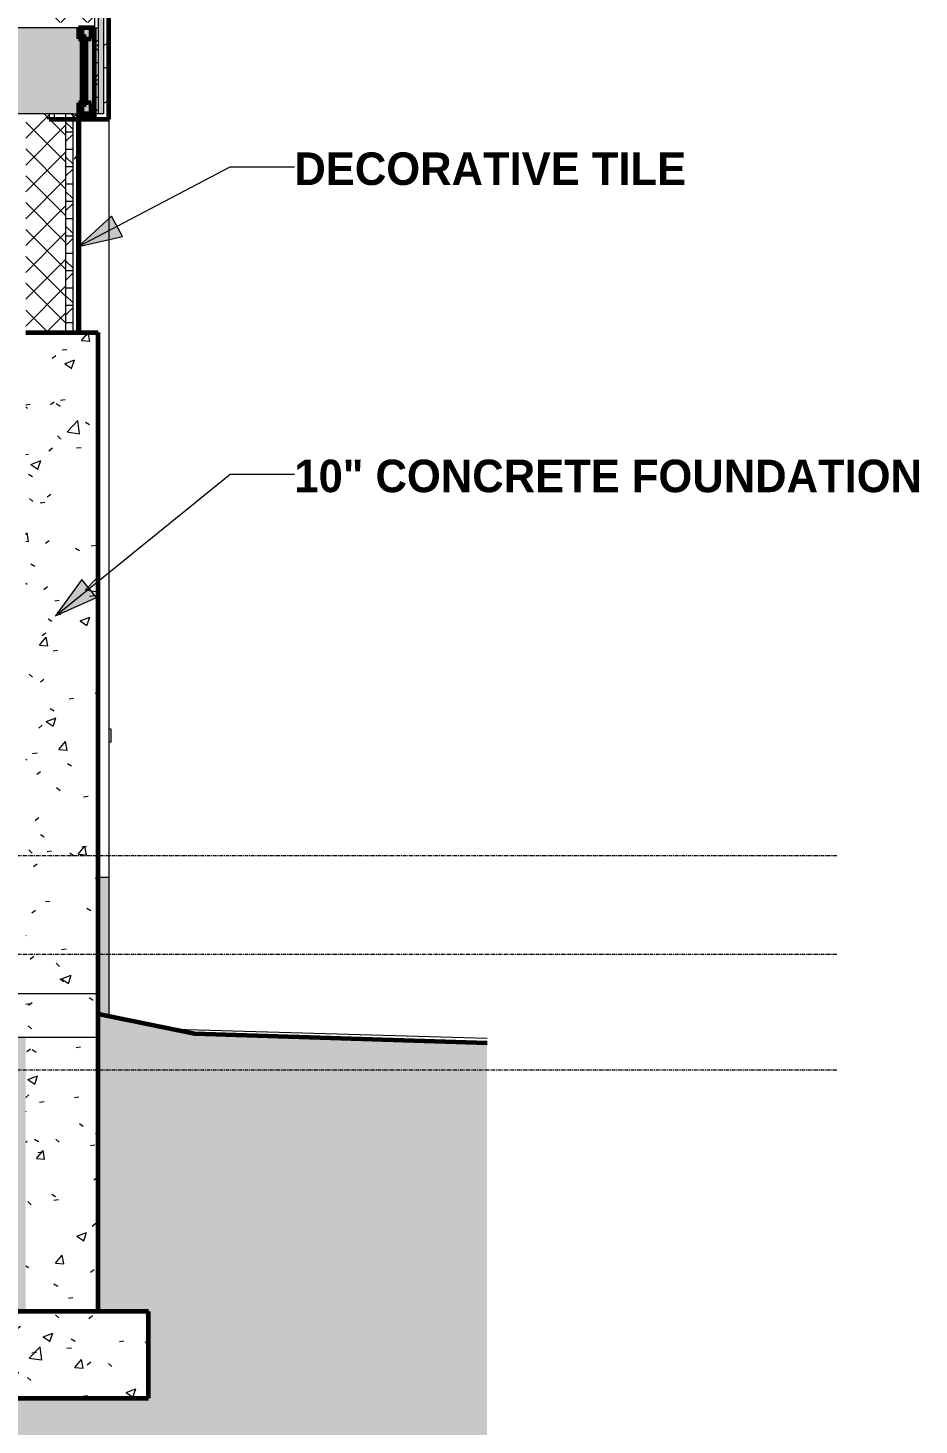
# Model space of a CAD drawing. Header units: inches. Extents: x 8252 to 9002, y -226 to 478.
# Drawn here: x 8866.9 to 8990.1, y -46.7 to 146.5 of the extents above; entities that cross this region are included whole.
import ezdxf

# ---------------------------------------------------------------- set-up
doc = ezdxf.new("R2010")
doc.units = ezdxf.units.IN
doc.header["$MEASUREMENT"] = 0
doc.linetypes.add('Grid Line 1_2_', pattern=[0.875, 0.5, -0.125, 0.125, -0.125])
for name, color, linetype, lineweight in [('A-CLNG', 13, 'Continuous', 18), ('A-CLNG-1', 13, 'Continuous', 60), ('A-CLNG-PATT-1', 13, 'Continuous', 9), ('A-FLOR-1', 192, 'Continuous', 60), ('A-FLOR-LEVL-1', 51, 'Grid Line 1_2_', 9), ('A-FLOR-MCUT', 51, 'Continuous', 18), ('A-FLOR-PATT-1', 8, 'Continuous', 9), ('A-GLAZ', 151, 'Continuous', 18), ('A-GLAZ-1', 151, 'Continuous', 9), ('A-WALL', 113, 'Continuous', 18), ('A-WALL-PATT-1', 111, 'Continuous', 9), ('C-BLDG-PADS-1', 91, 'Continuous', 18), ('C-TOPO', 7, 'Continuous', 9), ('C-TOPO-1', 7, 'Continuous', 60), ('G-ANNO-TEXT', 231, 'Continuous', 9), ('I-WALL', 2, 'Continuous', 18), ('I-WALL-1', 2, 'Continuous', 60), ('S-BEAM', 12, 'Continuous', 9), ('S-BEAM-1', 12, 'Continuous', 60), ('S-FNDN', 32, 'Continuous', 18), ('S-FNDN-1', 32, 'Continuous', 60), ('S-FNDN-2', 32, 'Continuous', 9)]:
    doc.layers.add(name, color=color, linetype=linetype, lineweight=lineweight)
doc.styles.add('Century Gothic_B', font='GOTHICB.TTF', dxfattribs={"height": 4.5})
pattern_1 = [(45, (8626.379, 124.937), (-1.856155, 1.856155), []), (135, (8626.379, 124.937), (-1.856155, -1.856155), [])]
pattern_2 = [(0, (8626.379, 124.937), (0, 2.399), []), (315, (8626.379, 124.937), (2.398506, 0), [3.393, -3.393]), (45, (8626.379, 124.937), (2.398506, 0), [3.393, -3.393])]
pattern_3 = [(216.87, (8629.577, 132.934), (23.989771, 15.993643), [3.998, -35.986]), (206.565, (8634.376, 130.535), (-7.99708, -7.99662), [8.941, -8.941]), (198.435, (8634.376, 126.537), (-15.993845, -7.997098), [5.058, -20.23])]
pattern_4 = [(50, (8626.379, 124.937), (13.77135, -1.20496), [1.44, -15.84]), (355, (8626.379, 124.937), (-2.6644, 14.4422), [1.152, -12.672]), (100.451, (8627.526, 124.837), (11.1071, 13.23737), [1.224, -13.462]), (46.184, (8626.379, 128.777), (20.4913, -3.17785), [2.16, -23.76]), (96.636, (8628.086, 128.513), (17.9459, 18.7032), [1.836, -20.193]), (351.184, (8626.38, 128.777), (17.9454, 18.7026), [1.728, -19.008]), (21, (8628.299, 127.817), (11.4605, -7.73037), [1.44, -15.84]), (326, (8628.299, 127.817), (4.67135, 13.92315), [1.152, -12.672]), (71.451, (8629.254, 127.173), (16.13207, 6.19284), [1.224, -13.462]), (37.5, (8626.379, 124.937), (0.23312, 6.39175), [0.634, -11.885, 0.634, -12.23, -12.72]), (37.5, (8626.379, 124.937), (0.23312, 6.39175), [-25.382, 0.634, -12.086]), (7.5, (8626.379, 124.937), (5.05073, 7.57304), [0.634, -6.701, 0.634, -11.597, -4.848]), (7.5, (8626.379, 124.937), (5.05073, 7.57304), [-19.565, 0.634, -4.214]), (327.5, (8622.097, 124.937), (10.24958, -0.43289), [0.634, -4.166, 0.634, -14.342, -19.872]), (327.5, (8622.097, 124.937), (10.24958, -0.43289), [-19.776, 0.634, -19.238]), (317.5, (8620.177, 124.937), (11.1974, 1.92214), [0.634, -5.606, 0.634, -9.312, -14.112]), (317.5, (8620.177, 124.937), (11.1974, 1.92214), [-16.186, 0.634, -13.478])]

# ---------------------------------------------------------------- blocks, each defined once
blk = doc.blocks.new('Plywood Web Joist - 11 7_8_ TJI110 _ 16_ O_C_-1941013-Section 18')
at = {"layer": 'S-BEAM-1'}
for p, q in [((8873.88, 146.5), (8873.88, 145)), ((8875.63, 146.5), (8873.88, 146.5)), ((8873.88, 145), (8874.57, 145)), ((8874.57, 145), (8874.57, 145.25)), ((8874.57, 145.25), (8874.94, 145.25)), ((8874.57, 145.25), (8874.57, 135.9)), ((8874.94, 145.25), (8874.57, 145.25)), ((8874.94, 145.25), (8874.94, 145)), ((8874.94, 135.9), (8874.94, 145.25)), ((8874.94, 145), (8875.63, 145)), ((8875.63, 145), (8875.63, 146.5)), ((8874.57, 136.12), (8873.88, 136.12)), ((8873.88, 136.12), (8873.88, 134.62)), ((8874.57, 135.9), (8874.57, 136.12)), ((8874.94, 135.9), (8874.57, 135.9)), ((8874.57, 135.9), (8874.94, 135.9)), ((8875.63, 136.12), (8874.94, 136.12)), ((8874.94, 136.12), (8874.94, 135.9)), ((8875.63, 134.62), (8875.63, 136.12)), ((8873.88, 134.62), (8875.63, 134.62))]:
    blk.add_line(p, q, dxfattribs=at)
blk = doc.blocks.new('LVL-Laminated Veneer Lumber - 1 3_4_x11 7_8_ LVL-1952806-Section 18')
at = {"layer": 'S-BEAM-1'}
for p, q in [((8876.07, 146.5), (8874.32, 146.5)), ((8874.32, 146.5), (8874.32, 134.62)), ((8876.07, 134.62), (8876.07, 146.5)), ((8874.32, 134.62), (8876.07, 134.62))]:
    blk.add_line(p, q, dxfattribs=at)
blk = doc.blocks.new('Window-Casement-Andersen-A_Series - 35-1_4_ x 35-1_4_-2097275-Section 18')
at = {"layer": 'A-GLAZ-1'}
for p, q in [((8878.38, 49.5), (8878.07, 49.56)), ((8878.38, 47.75), (8878.38, 49.5)), ((8878.07, 47.75), (8878.38, 47.75))]:
    blk.add_line(p, q, dxfattribs=at)

msp = doc.modelspace()

# ---------------------------------------------------------------- hatches: boundary and pattern name
at = {"layer": 'A-CLNG-PATT-1'}
h = msp.add_hatch(dxfattribs=at)
h.set_pattern_fill('FP_4', color=256, style=0, pattern_type=2)
h.set_pattern_definition(pattern_3)
h.paths.add_polyline_path([(8878.07, 133.87), (8878.07, 134.62), (8876, 134.6), (8873.94, 134), (8873.94, 133.87), (8877.32, 133.87)], flags=0)
h.paths.add_polyline_path([(8632.58, 133.87), (8695.19, 133.87), (8695.19, 134.62), (8621.13, 134.62), (8621.13, 133.87), (8630.01, 133.87)], flags=0)
at = {"layer": 'A-FLOR-PATT-1'}
h = msp.add_hatch(dxfattribs=at)
h.set_pattern_fill('FP_7', color=256, style=0, pattern_type=2)
h.set_pattern_definition([(161.57, (8626.619, 125.177), (-1.9204512, 0.0001504), [0, -13.661, 1.517, 0]), (18.43, (8626.139, 125.177), (-1.9204512, -0.0001504), [0, -13.661, 1.517, 0]), (108.43, (8626.619, 125.177), (0.9599691, -4.8007366), [4.553, -10.625]), (71.57, (8626.139, 125.177), (0.9599691, 4.8007366), [4.553, -10.625])])
h.paths.add_polyline_path([(8876, 134.62), (8876.07, 134.62), (8876.07, 146.5), (8622.63, 146.5), (8622.63, 134.62), (8874.82, 134.62)], flags=0)
at = {"layer": 'A-WALL'}
msp.add_hatch(color=256, dxfattribs=at).paths.add_polyline_path([(8878.07, 9.83), (8878.07, 29), (8876.57, 29), (8876.57, 10.13)], flags=0)
at = {"layer": 'A-WALL-PATT-1'}
h = msp.add_hatch(dxfattribs=at)
h.set_pattern_fill('FP_4', color=256, style=0, pattern_type=2)
h.set_pattern_definition(pattern_3)
h.paths.add_polyline_path([(8878.07, 134.62), (8878.07, 265.89), (8877.32, 266.64), (8877.32, 134.62)], flags=0)
h = msp.add_hatch(dxfattribs=at)
h.set_pattern_fill('FP_2', color=256, style=0, pattern_type=2)
h.set_pattern_definition(pattern_1)
h.paths.add_polyline_path([(8873.88, 134), (8873.95, 134), (8876, 134.62), (8870.57, 134.62), (8870.57, 134.42), (8872.07, 134), (8873.57, 134)], flags=0)
h.paths.add_polyline_path([(8876.07, 147.25), (8876.07, 254.11), (8870.57, 259.61), (8870.57, 147.25), (8876.06, 147.25)], flags=0)
h = msp.add_hatch(dxfattribs=at)
h.set_pattern_fill('FP_3', color=256, style=0, pattern_type=2)
h.set_pattern_definition(pattern_2)
h.paths.add_polyline_path([(8876.57, 134.62), (8876.57, 253.61), (8876.07, 254.11), (8876.07, 134.62)], flags=0)
h = msp.add_hatch(dxfattribs=at)
h.set_pattern_fill('FP_2', color=256, style=0, pattern_type=2)
h.set_pattern_definition(pattern_1)
h.paths.add_polyline_path([(8869.82, 104.38), (8872.07, 104.38), (8872.07, 134), (8870.57, 134.42), (8870.57, 134.62), (8866.57, 134.62), (8866.57, 104.38), (8868.9, 104.38)], flags=0)
h = msp.add_hatch(dxfattribs=at)
h.set_pattern_fill('FP_3', color=256, style=0, pattern_type=2)
h.set_pattern_definition(pattern_2)
h.paths.add_polyline_path([(8872.78, 104.38), (8873.07, 104.38), (8873.07, 134), (8872.07, 134), (8872.07, 104.38)], flags=0)
h = msp.add_hatch(dxfattribs=at)
h.set_pattern_fill('FP_13', color=256, style=0, pattern_type=2)
h.set_pattern_definition([(0, (8626.379, 124.937), (7.68, 1.92), [0.634, -5.126, 0.634, -5.126, -30.72]), (0, (8626.379, 124.937), (7.68, 1.92), [-11.52, 0.634, -10.886, 0.634, -5.126, -13.44]), (0, (8626.379, 124.937), (7.68, 1.92), [-28.8, 0.634, -3.206, 0.634, -8.966]), (120, (8629.259, 125.897), (-5.502769, 5.691075), [0.634, -5.126, 0.634, -5.126, -30.72]), (120, (8629.259, 125.897), (-5.502769, 5.691075), [-11.52, 0.634, -10.886, 0.634, -5.126, -13.44]), (120, (8629.259, 125.897), (-5.502769, 5.691075), [-28.8, 0.634, -3.206, 0.634, -8.966]), (240, (8630.219, 129.737), (-2.177231, -7.611075), [0.634, -5.126, 0.634, -5.126, -30.72]), (240, (8630.219, 129.737), (-2.177231, -7.611075), [-11.52, 0.634, -10.886, 0.634, -5.126, -13.44]), (240, (8630.219, 129.737), (-2.177231, -7.611075), [-28.8, 0.634, -3.206, 0.634, -8.966])])
h.paths.add_polyline_path([(8873.07, 104.38), (8873.57, 104.38), (8873.57, 134), (8873.07, 134), (8873.07, 104.43)], flags=0)
h = msp.add_hatch(dxfattribs=at)
h.set_pattern_fill('FP_6', color=256, style=0, pattern_type=2)
h.set_pattern_definition(pattern_4)
h.paths.add_polyline_path([(8866.57, -31), (8876.57, -31), (8876.57, 104.38), (8866.57, 104.38), (8866.57, -8.58)], flags=0)
at = {"layer": 'C-TOPO'}
for points in [[(8876.57, -196.93), (8930.36, -196.93), (8930.36, 6.13), (8889.91, 7.42), (8876.57, 10.13), (8876.57, -31), (8883.57, -31), (8883.57, -43), (8876.57, -43), (8876.57, -46.25)], [(8699.61, -196.93), (8876.57, -196.93), (8876.57, -43), (8859.57, -43), (8859.57, -31), (8866.57, -31), (8866.57, 6.9), (8702.57, 6.9), (8702.57, -31), (8709.57, -31), (8709.57, -43), (8692.57, -43), (8692.57, -196.93)]]:
    msp.add_hatch(color=256, dxfattribs=at).paths.add_polyline_path(points, flags=0)
at = {"layer": 'G-ANNO-TEXT'}
for points in [[(8873.88, 116.27), (8879.94, 117.64), (8878.45, 120.49)], [(8870.69, 65.2), (8876.36, 67.73), (8874.34, 70.23)]]:
    msp.add_hatch(color=256, dxfattribs=at).paths.add_polyline_path(points, flags=0)
at = {"layer": 'I-WALL'}
msp.add_hatch(color=256, dxfattribs=at).paths.add_polyline_path([(8876.57, 134.62), (8877.32, 134.62), (8877.32, 252.86), (8876.57, 253.61), (8876.57, 142.1)], flags=0)
at = {"layer": 'S-FNDN'}
msp.add_hatch(color=256, dxfattribs=at).paths.add_polyline_path([(8873.94, 104.38), (8873.94, 134), (8873.57, 134), (8873.57, 104.38)], flags=0)
at = {"layer": 'S-FNDN-2'}
h = msp.add_hatch(dxfattribs=at)
h.set_pattern_fill('FP_6', color=256, style=0, pattern_type=2)
h.set_pattern_definition(pattern_4)
h.paths.add_polyline_path([(8883.57, -43), (8883.57, -31), (8859.57, -31), (8859.57, -43), (8876.57, -43)], flags=0)

# ---------------------------------------------------------------- linework, layer by layer
at = {"layer": 'A-CLNG'}
msp.add_line((8877.32, 134.62), (8876.07, 134.62), dxfattribs=at)
at = {"layer": 'A-CLNG-1'}
for p, q in [((8876.07, 134.62), (8873.94, 134.62)), ((8873.94, 134.62), (8873.94, 134)), ((8873.94, 133.87), (8878.07, 133.87)), ((8878.07, 133.87), (8878.07, 134.62))]:
    msp.add_line(p, q, dxfattribs=at)
at = {"layer": 'A-FLOR-1'}
for p, q in [((8873.94, 134), (8876.07, 134)), ((8876.07, 134), (8876.07, 134.62))]:
    msp.add_line(p, q, dxfattribs=at)
at = {"layer": 'A-FLOR-LEVL-1'}
for p, q in [((8978.72, 32), (8289.6, 32)), ((8978.72, 18.37), (8289.6, 18.37)), ((8978.72, 2.37), (8289.6, 2.37))]:
    msp.add_line(p, q, dxfattribs=at)
at = {"layer": 'A-FLOR-MCUT'}
for p, q in [((8876.07, 146.5), (8622.63, 146.5)), ((8873.07, 134.62), (8706.94, 134.62))]:
    msp.add_line(p, q, dxfattribs=at)
at = {"layer": 'A-WALL'}
for p, q in [((8876.07, 254.11), (8876.07, 134.62)), ((8876.57, 253.61), (8876.57, 134.62)), ((8877.32, 252.86), (8877.32, 134.62)), ((8869.82, 134.62), (8869.82, 134)), ((8870.57, 133.87), (8870.57, 134.62)), ((8872.07, 134.62), (8872.07, 104.38)), ((8873.07, 134.62), (8873.94, 134.62)), ((8873.07, 134.62), (8873.07, 104.38)), ((8873.57, 134.62), (8873.57, 104.38)), ((8878.07, 29), (8878.07, 9.83))]:
    msp.add_line(p, q, dxfattribs=at)
at = {"layer": 'C-BLDG-PADS-1'}
for p, q in [((8876.57, 12.91), (8692.57, 12.91)), ((8692.57, 6.9), (8876.57, 6.9))]:
    msp.add_line(p, q, dxfattribs=at)
at = {"layer": 'C-TOPO'}
for p, q in [((8889.91, 7.42), (8876.57, 10.13)), ((8930.36, 6.75), (8887.22, 7.96)), ((8888.62, 7.5), (8889.91, 7.42)), ((8930.36, 6.13), (8889.91, 7.42))]:
    msp.add_line(p, q, dxfattribs=at)
at = {"layer": 'C-TOPO-1'}
for p, q in [((8876.57, 10.13), (8889.91, 7.42)), ((8889.91, 7.42), (8930.36, 6.13))]:
    msp.add_line(p, q, dxfattribs=at)
at = {"layer": 'G-ANNO-TEXT'}
for p, q in [((8873.88, 116.27), (8894.84, 127.28)), ((8894.84, 127.28), (8903.72, 127.28)), ((8878.45, 120.49), (8873.88, 116.27)), ((8879.94, 117.64), (8878.45, 120.49)), ((8873.88, 116.27), (8879.94, 117.64)), ((8870.69, 65.2), (8894.84, 84.79)), ((8894.84, 84.79), (8903.72, 84.79)), ((8874.34, 70.23), (8870.69, 65.2)), ((8876.36, 67.73), (8874.34, 70.23)), ((8870.69, 65.2), (8876.36, 67.73))]:
    msp.add_line(p, q, dxfattribs=at)
at = {"layer": 'I-WALL'}
for p, q in [((8878.07, 133.87), (8878.07, 29)), ((8878.07, 29), (8876.57, 29))]:
    msp.add_line(p, q, dxfattribs=at)
at = {"layer": 'I-WALL-1'}
for p, q in [((8878.07, 134.62), (8878.07, 265.89)), ((8869.82, 134), (8869.82, 133.87)), ((8869.82, 133.87), (8873.94, 133.87))]:
    msp.add_line(p, q, dxfattribs=at)
at = {"layer": 'S-FNDN-1'}
for p, q in [((8873.94, 104.38), (8873.94, 134)), ((8866.57, 104.38), (8876.57, 104.38)), ((8876.57, -31), (8876.57, 104.38)), ((8883.57, -31), (8859.57, -31)), ((8883.57, -43), (8883.57, -31)), ((8859.57, -43), (8883.57, -43))]:
    msp.add_line(p, q, dxfattribs=at)

# ---------------------------------------------------------------- block references
at = {"layer": 'A-GLAZ'}
msp.add_blockref('Window-Casement-Andersen-A_Series - 35-1_4_ x 35-1_4_-2097275-Section 18', (0, 0), dxfattribs=at)
at = {"layer": 'S-BEAM'}
for name in ['Plywood Web Joist - 11 7_8_ TJI110 _ 16_ O_C_-1941013-Section 18', 'LVL-Laminated Veneer Lumber - 1 3_4_x11 7_8_ LVL-1952806-Section 18']:
    msp.add_blockref(name, (0, 0), dxfattribs=at)

# ---------------------------------------------------------------- texts
at = {"layer": 'G-ANNO-TEXT', "char_height": 4.5, "attachment_point": 1, "style": 'Century Gothic_B'}
for s, insert, width in [('DECORATIVE TILE', (8903.72, 129.28), 62.115), ('10" CONCRETE FOUNDATION', (8903.72, 86.79), 105.747)]:
    msp.add_mtext(s, dxfattribs=dict(at, insert=insert, width=width))

doc.saveas('drawing.dxf')
